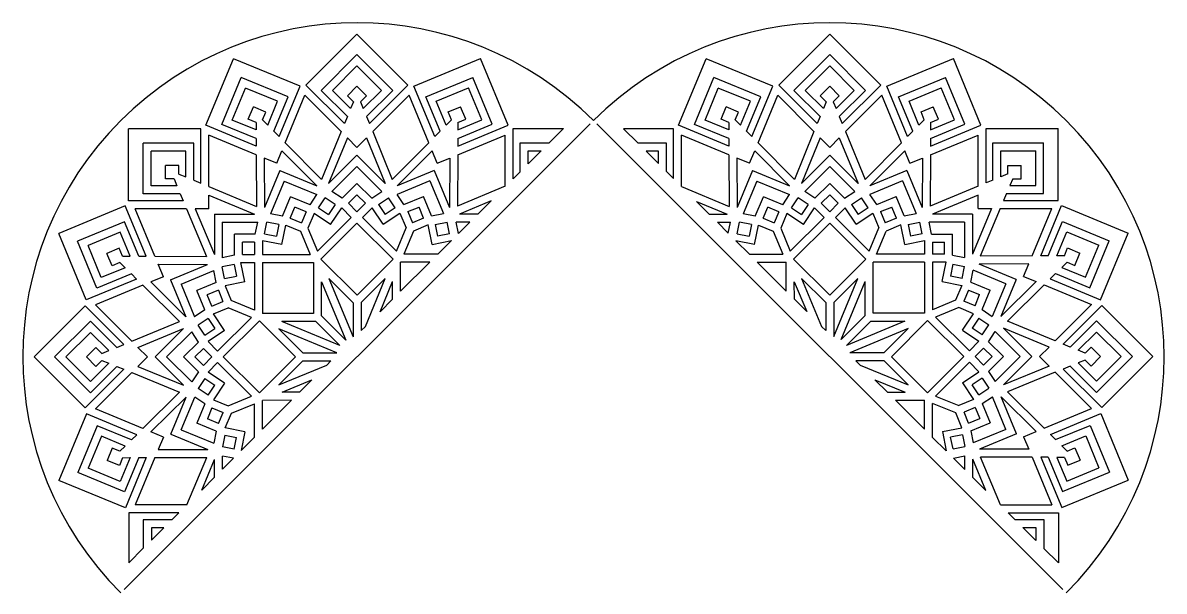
# Model space of a CAD drawing. Extents: x 61 to 308, y -8 to 239.
# Drawn here: x 60.7 to 308.2, y 116.1 to 239.5 of the extents above; entities that cross this region are included whole.
import ezdxf

# ---------------------------------------------------------------- set-up
doc = ezdxf.new("R2010")
doc.units = 0
doc.layers.get('0').update_dxf_attribs({"linetype": 'CONTINUOUS'})

msp = doc.modelspace()

# ---------------------------------------------------------------- linework, layer by layer
for p, q in [((122.06, 225.94), (133.12, 237)), ((144.18, 225.94), (133.12, 237)), ((224.59, 225.94), (235.65, 237)), ((246.71, 225.94), (235.65, 237)), ((100.34, 217.21), (106.32, 231.65)), ((120.77, 225.67), (106.32, 231.65)), ((125.34, 224.78), (133.12, 232.56)), ((140.9, 224.78), (133.12, 232.56)), ((145.48, 225.7), (159.93, 231.68)), ((165.91, 217.23), (159.93, 231.68)), ((202.87, 217.21), (208.85, 231.65)), ((223.3, 225.67), (208.85, 231.65)), ((227.87, 224.78), (235.65, 232.56)), ((243.43, 224.78), (235.65, 232.56)), ((248.01, 225.7), (262.46, 231.68)), ((268.44, 217.23), (262.46, 231.68)), ((127.8, 224.78), (133.12, 230.11)), ((138.45, 224.78), (133.12, 230.11)), ((230.33, 224.78), (235.65, 230.11)), ((240.98, 224.78), (235.65, 230.11)), ((103.81, 217.39), (108.02, 227.56)), ((106.08, 218.33), (108.96, 225.29)), ((118.18, 223.35), (108.02, 227.56)), ((115.91, 222.41), (108.96, 225.29)), ((116.24, 214.75), (120.77, 225.67)), ((130.42, 217.58), (122.06, 225.94)), ((131.07, 223.62), (133.12, 225.67)), ((135.17, 223.62), (133.12, 225.67)), ((135.82, 217.58), (144.18, 225.94)), ((150.01, 214.77), (145.48, 225.7)), ((148.06, 223.37), (158.23, 227.58)), ((150.33, 222.43), (157.29, 225.31)), ((160.17, 218.36), (157.29, 225.31)), ((162.44, 217.42), (158.23, 227.58)), ((206.34, 217.39), (210.55, 227.56)), ((208.61, 218.33), (211.49, 225.29)), ((220.72, 223.35), (210.55, 227.56)), ((218.45, 222.41), (211.49, 225.29)), ((218.77, 214.75), (223.3, 225.67)), ((232.95, 217.58), (224.59, 225.94)), ((233.6, 223.62), (235.65, 225.67)), ((237.7, 223.62), (235.65, 225.67)), ((238.35, 217.58), (246.71, 225.94)), ((252.54, 214.77), (248.01, 225.7)), ((250.59, 223.37), (260.76, 227.58)), ((252.86, 222.43), (259.82, 225.31)), ((262.7, 218.36), (259.82, 225.31)), ((264.97, 217.42), (260.76, 227.58)), ((115.1, 215.9), (118.18, 223.35)), ((117.57, 213.41), (121.84, 223.71)), ((129.71, 215.84), (121.84, 223.71)), ((131.04, 219.08), (125.34, 224.78)), ((131.75, 220.83), (127.8, 224.78)), ((132.37, 222.33), (131.07, 223.62)), ((133.87, 222.33), (135.17, 223.62)), ((134.49, 220.83), (138.45, 224.78)), ((135.2, 219.08), (140.9, 224.78)), ((136.53, 215.84), (144.42, 223.72)), ((148.68, 213.43), (144.42, 223.72)), ((151.15, 215.92), (148.06, 223.37)), ((217.63, 215.9), (220.72, 223.35)), ((220.1, 213.41), (224.37, 223.71)), ((232.24, 215.84), (224.37, 223.71)), ((233.57, 219.08), (227.87, 224.78)), ((234.28, 220.83), (230.33, 224.78)), ((234.9, 222.33), (233.6, 223.62)), ((236.41, 222.33), (237.7, 223.62)), ((237.02, 220.83), (240.98, 224.78)), ((237.73, 219.08), (243.43, 224.78)), ((239.06, 215.84), (246.95, 223.72)), ((251.21, 213.43), (246.95, 223.72)), ((253.68, 215.92), (250.59, 223.37)), ((109.55, 218.51), (110.66, 221.19)), ((113.33, 220.08), (110.66, 221.19)), ((113.77, 217.24), (115.91, 222.41)), ((132.37, 222.33), (131.75, 220.83)), ((133.87, 222.33), (134.49, 220.83)), ((152.48, 217.26), (150.33, 222.43)), ((152.92, 220.11), (155.59, 221.22)), ((156.7, 218.54), (155.59, 221.22)), ((212.08, 218.51), (213.19, 221.19)), ((215.86, 220.08), (213.19, 221.19)), ((216.3, 217.24), (218.45, 222.41)), ((234.9, 222.33), (234.28, 220.83)), ((236.41, 222.33), (237.02, 220.83)), ((255.01, 217.26), (252.86, 222.43)), ((255.45, 220.11), (258.12, 221.22)), ((259.23, 218.54), (258.12, 221.22)), ((111.25, 216.19), (106.08, 218.33)), ((111.24, 217.81), (109.55, 218.51)), ((112.63, 218.39), (113.33, 220.08)), ((112.63, 218.39), (113.77, 217.24)), ((131.04, 219.08), (130.42, 217.58)), ((135.2, 219.08), (135.82, 217.58)), ((153.62, 218.41), (152.48, 217.26)), ((153.62, 218.41), (152.92, 220.11)), ((155, 216.21), (160.17, 218.36)), ((155.01, 217.84), (155, 216.21)), ((155.01, 217.84), (156.7, 218.54)), ((213.78, 216.19), (208.61, 218.33)), ((213.77, 217.81), (212.08, 218.51)), ((215.16, 218.39), (215.86, 220.08)), ((215.16, 218.39), (216.3, 217.24)), ((233.57, 219.08), (232.95, 217.58)), ((237.73, 219.08), (238.35, 217.58)), ((256.15, 218.41), (255.01, 217.26)), ((256.15, 218.41), (255.45, 220.11)), ((257.53, 216.21), (262.7, 218.36)), ((257.54, 217.84), (257.53, 216.21)), ((257.54, 217.84), (259.23, 218.54)), ((82.62, 116.42), (183.69, 217.49)), ((83.6, 200.82), (83.6, 216.46)), ((99.24, 216.46), (83.6, 216.46)), ((99.24, 204.64), (99.24, 216.46)), ((111.26, 212.68), (100.34, 217.21)), ((111.25, 214.31), (103.81, 217.39)), ((111.24, 217.81), (111.25, 216.19)), ((115.1, 215.9), (116.24, 214.75)), ((129.71, 215.84), (125.46, 205.45)), ((136.53, 215.84), (140.78, 205.47)), ((151.15, 215.92), (150.01, 214.77)), ((154.99, 212.71), (165.91, 217.23)), ((155, 214.33), (162.44, 217.42)), ((167.02, 216.51), (177.93, 216.51)), ((167.02, 205.6), (167.02, 216.51)), ((174.79, 213.37), (177.93, 216.51)), ((185.15, 217.49), (286.22, 116.42)), ((190.96, 216.46), (194.1, 213.32)), ((201.77, 216.46), (190.96, 216.46)), ((201.77, 205.65), (201.77, 216.46)), ((213.79, 212.68), (202.87, 217.21)), ((213.78, 214.31), (206.34, 217.39)), ((213.77, 217.81), (213.78, 216.19)), ((217.63, 215.9), (218.77, 214.75)), ((232.24, 215.84), (227.99, 205.45)), ((239.06, 215.84), (243.31, 205.47)), ((253.68, 215.92), (252.54, 214.77)), ((257.52, 212.71), (268.44, 217.23)), ((257.53, 214.33), (264.97, 217.42)), ((269.55, 216.51), (285.19, 216.51)), ((269.55, 204.68), (269.55, 216.51)), ((285.19, 200.87), (285.19, 216.51)), ((86.74, 202.32), (86.74, 213.32)), ((97.75, 213.32), (86.74, 213.32)), ((97.75, 205.26), (97.75, 213.32)), ((111.27, 210.8), (100.98, 215.06)), ((100.98, 203.91), (100.98, 215.06)), ((111.25, 214.31), (111.26, 212.68)), ((117.57, 213.41), (125.46, 205.45)), ((131.04, 214.5), (126.98, 204.58)), ((133.12, 212.42), (131.04, 214.5)), ((133.12, 212.42), (135.2, 214.5)), ((135.2, 214.5), (139.27, 204.58)), ((148.68, 213.43), (140.78, 205.47)), ((154.98, 210.82), (165.28, 215.09)), ((155, 214.33), (154.99, 212.71)), ((165.28, 203.96), (165.28, 215.09)), ((168.52, 213.37), (174.79, 213.37)), ((168.52, 207.1), (168.52, 213.37)), ((200.28, 213.32), (194.1, 213.32)), ((200.28, 207.14), (200.28, 213.32)), ((213.8, 210.8), (203.51, 215.06)), ((203.51, 203.91), (203.51, 215.06)), ((213.78, 214.31), (213.79, 212.68)), ((220.1, 213.41), (227.99, 205.45)), ((233.57, 214.5), (229.51, 204.58)), ((235.65, 212.42), (233.57, 214.5)), ((235.65, 212.42), (237.73, 214.5)), ((237.73, 214.5), (241.8, 204.58)), ((251.21, 213.43), (243.31, 205.47)), ((257.51, 210.82), (267.81, 215.09)), ((257.53, 214.33), (257.52, 212.71)), ((267.81, 203.96), (267.81, 215.09)), ((271.05, 213.37), (282.05, 213.37)), ((271.05, 205.31), (271.05, 213.37)), ((282.05, 202.37), (282.05, 213.37)), ((96.01, 211.59), (88.48, 211.59)), ((88.48, 204.06), (88.48, 211.59)), ((96.01, 205.99), (96.01, 211.59)), ((111.27, 210.8), (111.31, 199.58)), ((115.72, 208.95), (116.85, 211.67)), ((116.85, 211.67), (124.4, 204.05)), ((133.12, 210.72), (126.98, 204.58)), ((133.12, 210.72), (139.27, 204.58)), ((149.4, 211.69), (141.85, 204.08)), ((150.52, 208.98), (149.4, 211.69)), ((154.98, 210.82), (154.94, 199.62)), ((170.26, 208.83), (173.06, 211.63)), ((170.26, 208.83), (170.26, 211.63)), ((170.26, 211.63), (173.06, 211.63)), ((195.83, 211.59), (198.54, 208.88)), ((198.54, 211.59), (195.83, 211.59)), ((198.54, 208.88), (198.54, 211.59)), ((213.8, 210.8), (213.84, 199.58)), ((218.25, 208.95), (219.38, 211.67)), ((219.38, 211.67), (226.93, 204.05)), ((235.65, 210.72), (229.51, 204.58)), ((235.65, 210.72), (241.8, 204.58)), ((251.93, 211.69), (244.38, 204.08)), ((253.06, 208.98), (251.93, 211.69)), ((257.51, 210.82), (257.47, 199.62)), ((272.79, 206.04), (272.79, 211.63)), ((272.79, 211.63), (280.32, 211.63)), ((280.32, 204.1), (280.32, 211.63)), ((94.51, 208.45), (91.61, 208.45)), ((91.61, 205.55), (91.61, 208.45)), ((94.51, 206.62), (94.51, 208.45)), ((115.72, 208.95), (113.01, 210.08)), ((113.01, 210.08), (113.05, 199.35)), ((133.12, 208.26), (127.69, 202.83)), ((133.12, 208.26), (138.55, 202.83)), ((150.52, 208.98), (153.24, 210.1)), ((153.24, 210.1), (153.2, 199.38)), ((218.25, 208.95), (215.54, 210.08)), ((215.54, 210.08), (215.58, 199.35)), ((235.65, 208.26), (230.22, 202.83)), ((235.65, 208.26), (241.08, 202.83)), ((253.06, 208.98), (255.77, 210.1)), ((255.77, 210.1), (255.73, 199.38)), ((274.28, 206.67), (274.28, 208.5)), ((274.28, 208.5), (277.18, 208.5)), ((277.18, 205.6), (277.18, 208.5)), ((93.45, 205.55), (91.61, 205.55)), ((93.45, 205.55), (94.07, 204.06)), ((94.51, 206.62), (96.01, 205.99)), ((116.38, 207.38), (113.05, 199.35)), ((116.38, 207.38), (124.4, 204.05)), ((149.87, 207.4), (141.85, 204.08)), ((149.87, 207.4), (153.2, 199.38)), ((167.02, 205.6), (168.52, 207.1)), ((200.28, 207.14), (201.77, 205.65)), ((218.91, 207.38), (215.58, 199.35)), ((218.91, 207.38), (226.93, 204.05)), ((252.4, 207.4), (244.38, 204.08)), ((252.4, 207.4), (255.73, 199.38)), ((274.28, 206.67), (272.79, 206.04)), ((275.35, 205.6), (274.72, 204.1)), ((275.35, 205.6), (277.18, 205.6)), ((94.07, 204.06), (88.48, 204.06)), ((97.75, 205.26), (99.24, 204.64)), ((100.98, 203.91), (111.31, 199.58)), ((117.32, 205.11), (114.38, 198.01)), ((117.32, 205.11), (124.41, 202.17)), ((129.9, 201.36), (133.12, 204.58)), ((136.34, 201.36), (133.12, 204.58)), ((148.93, 205.13), (141.84, 202.19)), ((148.93, 205.13), (151.87, 198.04)), ((165.28, 203.96), (154.94, 199.62)), ((203.51, 203.91), (213.84, 199.58)), ((219.85, 205.11), (216.91, 198.01)), ((219.85, 205.11), (226.94, 202.17)), ((232.43, 201.36), (235.65, 204.58)), ((238.87, 201.36), (235.65, 204.58)), ((251.46, 205.13), (244.37, 202.19)), ((251.46, 205.13), (254.4, 198.04)), ((267.81, 203.96), (257.47, 199.62)), ((271.05, 205.31), (269.55, 204.68)), ((274.72, 204.1), (280.32, 204.1)), ((95.43, 200.82), (83.6, 200.82)), ((94.8, 202.32), (86.74, 202.32)), ((94.8, 202.32), (95.43, 200.82)), ((100.98, 202.02), (110.87, 197.88)), ((100.98, 199.08), (100.98, 202.02)), ((116.98, 197.49), (118.73, 201.7)), ((122.94, 199.96), (118.73, 201.7)), ((122.94, 199.96), (124.41, 202.17)), ((124.81, 199.27), (126.26, 201.44)), ((128.43, 199.99), (126.26, 201.44)), ((129.9, 201.36), (127.69, 202.83)), ((131.28, 200.28), (133.12, 202.12)), ((134.96, 200.28), (133.12, 202.12)), ((136.34, 201.36), (138.55, 202.83)), ((137.82, 200), (139.98, 201.45)), ((141.43, 199.28), (139.98, 201.45)), ((143.31, 199.98), (141.84, 202.19)), ((143.31, 199.98), (147.52, 201.73)), ((149.26, 197.52), (147.52, 201.73)), ((162.2, 200.78), (155.39, 197.93)), ((159.35, 197.93), (162.2, 200.78)), ((206.75, 200.67), (209.54, 197.88)), ((206.75, 200.67), (213.4, 197.88)), ((219.51, 197.49), (221.26, 201.7)), ((225.47, 199.96), (221.26, 201.7)), ((225.47, 199.96), (226.94, 202.17)), ((227.34, 199.27), (228.79, 201.44)), ((230.96, 199.99), (228.79, 201.44)), ((232.43, 201.36), (230.22, 202.83)), ((233.81, 200.28), (235.65, 202.12)), ((237.5, 200.28), (235.65, 202.12)), ((238.87, 201.36), (241.08, 202.83)), ((240.35, 200), (242.51, 201.45)), ((243.96, 199.28), (242.51, 201.45)), ((245.84, 199.98), (244.37, 202.19)), ((245.84, 199.98), (250.05, 201.73)), ((251.8, 197.52), (250.05, 201.73)), ((267.81, 202.07), (257.92, 197.93)), ((267.81, 199.13), (267.81, 202.07)), ((273.99, 202.37), (273.37, 200.87)), ((273.37, 200.87), (285.19, 200.87)), ((273.99, 202.37), (282.05, 202.37)), ((82.88, 199.71), (68.43, 193.73)), ((87.4, 188.79), (82.88, 199.71)), ((96.16, 199.08), (85.02, 199.08)), ((89.29, 188.78), (85.02, 199.08)), ((96.16, 199.08), (100.49, 188.74)), ((100.98, 199.08), (98.04, 199.08)), ((98.04, 199.08), (102.19, 189.19)), ((118.67, 197.02), (119.67, 199.43)), ((122.08, 198.43), (119.67, 199.43)), ((122.08, 198.43), (121.08, 196.03)), ((123.81, 198.09), (122.49, 194.89)), ((127.4, 195.69), (123.81, 198.09)), ((124.81, 199.27), (126.98, 197.82)), ((128.43, 199.99), (126.98, 197.82)), ((127.4, 195.69), (129.81, 199.29)), ((129.81, 199.29), (131.89, 197.21)), ((131.28, 200.28), (133.12, 198.43)), ((134.96, 200.28), (133.12, 198.43)), ((136.44, 199.29), (134.35, 197.21)), ((138.83, 195.71), (136.44, 199.29)), ((137.82, 200), (139.26, 197.84)), ((138.83, 195.71), (142.44, 198.11)), ((141.43, 199.28), (139.26, 197.84)), ((142.44, 198.11), (143.76, 194.92)), ((144.17, 198.46), (146.58, 199.46)), ((144.17, 198.46), (145.17, 196.05)), ((147.58, 197.05), (146.58, 199.46)), ((149.26, 197.52), (151.87, 198.04)), ((221.2, 197.02), (222.2, 199.43)), ((224.61, 198.43), (222.2, 199.43)), ((224.61, 198.43), (223.61, 196.03)), ((226.34, 198.09), (225.02, 194.89)), ((229.93, 195.69), (226.34, 198.09)), ((227.34, 199.27), (229.51, 197.82)), ((230.96, 199.99), (229.51, 197.82)), ((229.93, 195.69), (232.34, 199.29)), ((232.34, 199.29), (234.42, 197.21)), ((233.81, 200.28), (235.65, 198.43)), ((237.5, 200.28), (235.65, 198.43)), ((238.97, 199.29), (236.88, 197.21)), ((241.36, 195.71), (238.97, 199.29)), ((240.35, 200), (241.79, 197.84)), ((241.36, 195.71), (244.97, 198.11)), ((243.96, 199.28), (241.79, 197.84)), ((244.97, 198.11), (246.29, 194.92)), ((246.7, 198.46), (249.11, 199.46)), ((246.7, 198.46), (247.7, 196.05)), ((250.11, 197.05), (249.11, 199.46)), ((251.8, 197.52), (254.4, 198.04)), ((270.75, 199.13), (266.61, 189.24)), ((267.81, 199.13), (270.75, 199.13)), ((272.64, 199.13), (268.31, 188.8)), ((272.64, 199.13), (283.79, 199.13)), ((279.53, 188.84), (283.79, 199.13)), ((281.41, 188.85), (285.94, 199.78)), ((285.94, 199.78), (300.38, 193.79)), ((82.7, 196.24), (72.53, 192.03)), ((85.78, 188.8), (82.7, 196.24)), ((102.19, 197.88), (110.87, 197.88)), ((102.19, 197.88), (102.19, 189.19)), ((103.92, 196.14), (111.6, 196.14)), ((103.92, 196.14), (103.92, 188.46)), ((111.08, 193.54), (111.6, 196.14)), ((113.08, 193.62), (113.59, 196.18)), ((116.15, 195.67), (113.59, 196.18)), ((116.98, 197.49), (114.38, 198.01)), ((116.15, 195.67), (115.64, 193.11)), ((116.84, 191.3), (117.69, 195.55)), ((117.69, 195.55), (120.88, 194.23)), ((118.67, 197.02), (121.08, 196.03)), ((131.89, 197.21), (124.57, 189.88)), ((133.12, 195.98), (125.29, 188.15)), ((133.12, 195.98), (140.97, 188.14)), ((134.35, 197.21), (141.68, 189.88)), ((147.58, 197.05), (145.17, 196.05)), ((148.56, 195.58), (145.36, 194.25)), ((149.4, 191.35), (148.56, 195.58)), ((150.11, 195.7), (152.66, 196.21)), ((150.11, 195.7), (150.62, 193.15)), ((153.17, 193.66), (152.66, 196.21)), ((157.61, 196.19), (154.66, 196.19)), ((155.15, 193.73), (154.66, 196.19)), ((155.15, 193.73), (157.61, 196.19)), ((159.35, 197.93), (155.39, 197.93)), ((209.54, 197.88), (213.4, 197.88)), ((211.28, 196.14), (213.66, 193.76)), ((211.28, 196.14), (214.13, 196.14)), ((213.66, 193.76), (214.13, 196.14)), ((215.61, 193.62), (216.12, 196.18)), ((218.68, 195.67), (216.12, 196.18)), ((219.51, 197.49), (216.91, 198.01)), ((218.68, 195.67), (218.17, 193.11)), ((219.37, 191.3), (220.22, 195.55)), ((220.22, 195.55), (223.41, 194.23)), ((221.2, 197.02), (223.61, 196.03)), ((234.42, 197.21), (227.1, 189.88)), ((235.65, 195.98), (227.82, 188.14)), ((235.65, 195.98), (243.49, 188.14)), ((236.88, 197.21), (244.21, 189.88)), ((250.11, 197.05), (247.7, 196.05)), ((251.09, 195.58), (247.9, 194.25)), ((251.94, 191.35), (251.09, 195.58)), ((252.64, 195.7), (255.19, 196.21)), ((252.64, 195.7), (253.15, 193.15)), ((255.7, 193.66), (255.19, 196.21)), ((264.87, 196.19), (257.19, 196.19)), ((257.71, 193.58), (257.19, 196.19)), ((266.61, 197.93), (257.92, 197.93)), ((264.87, 196.19), (264.87, 188.51)), ((266.61, 197.93), (266.61, 189.24)), ((283.03, 188.86), (286.12, 196.31)), ((286.12, 196.31), (296.29, 192.09)), ((74.42, 179.28), (68.43, 193.73)), ((81.76, 193.97), (74.8, 191.09)), ((83.9, 188.8), (81.76, 193.97)), ((106.53, 188.98), (106.53, 193.54)), ((111.08, 193.54), (106.53, 193.54)), ((113.08, 193.62), (115.64, 193.11)), ((120.88, 194.23), (122.97, 189.19)), ((122.49, 194.89), (124.57, 189.88)), ((141.68, 189.88), (143.76, 194.92)), ((145.36, 194.25), (143.29, 189.21)), ((153.17, 193.66), (150.62, 193.15)), ((215.61, 193.62), (218.17, 193.11)), ((223.41, 194.23), (225.49, 189.22)), ((225.02, 194.89), (227.1, 189.88)), ((244.21, 189.88), (246.29, 194.92)), ((245.82, 189.24), (247.9, 194.25)), ((255.7, 193.66), (253.15, 193.15)), ((257.71, 193.58), (262.26, 193.58)), ((262.26, 189.03), (262.26, 193.58)), ((284.92, 188.87), (287.06, 194.04)), ((287.06, 194.04), (294.02, 191.15)), ((294.4, 179.34), (300.38, 193.79)), ((76.74, 181.86), (72.53, 192.03)), ((77.68, 184.14), (74.8, 191.09)), ((108.27, 189.19), (108.27, 191.8)), ((110.87, 191.8), (108.27, 191.8)), ((110.87, 191.8), (110.87, 189.19)), ((112.61, 192.14), (112.61, 189.19)), ((116.84, 191.3), (112.61, 192.14)), ((149.4, 191.35), (153.6, 192.18)), ((150.65, 189.23), (153.6, 192.18)), ((215.31, 192.11), (218.22, 189.2)), ((219.37, 191.3), (215.31, 192.11)), ((251.94, 191.35), (256.18, 192.19)), ((256.18, 192.19), (256.18, 189.24)), ((257.92, 191.85), (260.53, 191.85)), ((257.92, 191.85), (257.92, 189.24)), ((260.53, 189.24), (260.53, 191.85)), ((291.13, 184.2), (294.02, 191.15)), ((292.08, 181.93), (296.29, 192.09)), ((81.57, 190.5), (78.9, 189.39)), ((80.01, 186.72), (78.9, 189.39)), ((82.27, 188.81), (81.57, 190.5)), ((82.27, 188.81), (83.9, 188.8)), ((85.78, 188.8), (87.4, 188.79)), ((89.29, 188.78), (100.49, 188.74)), ((106.53, 188.98), (103.92, 188.46)), ((108.27, 189.19), (110.87, 189.19)), ((112.61, 189.19), (122.97, 189.19)), ((125.29, 188.15), (133.15, 180.29)), ((133.15, 180.29), (140.97, 188.14)), ((150.65, 189.23), (143.29, 189.21)), ((218.22, 189.2), (225.49, 189.22)), ((235.65, 180.31), (227.82, 188.14)), ((235.65, 180.31), (243.49, 188.14)), ((256.18, 189.24), (245.82, 189.24)), ((260.53, 189.24), (257.92, 189.24)), ((262.26, 189.03), (264.87, 188.51)), ((279.53, 188.84), (268.31, 188.8)), ((283.03, 188.86), (281.41, 188.85)), ((286.54, 188.87), (284.92, 188.87)), ((286.54, 188.87), (287.24, 190.57)), ((287.24, 190.57), (289.92, 189.46)), ((288.81, 186.78), (289.92, 189.46)), ((82.85, 186.28), (77.68, 184.14)), ((81.7, 187.42), (80.01, 186.72)), ((81.7, 187.42), (82.85, 186.28)), ((90.01, 187.04), (100.74, 187)), ((91.14, 184.33), (90.01, 187.04)), ((92.71, 183.67), (100.74, 187)), ((94.98, 182.73), (102.07, 185.67)), ((102.59, 183.07), (102.07, 185.67)), ((106.46, 186.97), (103.9, 186.46)), ((104.41, 183.91), (103.9, 186.46)), ((106.46, 186.97), (106.96, 184.42)), ((107.92, 187.45), (110.87, 187.45)), ((108.77, 183.21), (107.92, 187.45)), ((110.87, 187.45), (110.87, 177.09)), ((112.61, 187.45), (123.7, 187.45)), ((112.61, 187.45), (112.63, 176.36)), ((123.7, 187.45), (123.71, 176.36)), ((148.91, 187.49), (142.57, 187.48)), ((142.59, 181.17), (142.57, 187.48)), ((142.59, 181.17), (148.91, 187.49)), ((219.95, 187.47), (226.22, 187.48)), ((219.95, 187.47), (226.24, 181.18)), ((226.24, 181.18), (226.22, 187.48)), ((256.18, 187.5), (245.09, 187.48)), ((245.09, 176.4), (245.09, 187.48)), ((256.18, 187.5), (256.18, 176.42)), ((260.87, 187.5), (257.92, 187.5)), ((257.92, 187.5), (257.92, 177.14)), ((260.03, 183.27), (260.87, 187.5)), ((262.35, 187.03), (261.84, 184.47)), ((262.35, 187.03), (264.91, 186.52)), ((264.4, 183.96), (264.91, 186.52)), ((266.22, 183.13), (266.74, 185.73)), ((273.84, 182.8), (266.74, 185.73)), ((278.81, 187.1), (268.08, 187.06)), ((276.11, 183.74), (268.08, 187.06)), ((277.68, 184.39), (278.81, 187.1)), ((287.12, 187.48), (285.97, 186.34)), ((285.97, 186.34), (291.13, 184.2)), ((287.12, 187.48), (288.81, 186.78)), ((85.34, 183.81), (74.42, 179.28)), ((84.19, 184.95), (76.74, 181.86)), ((84.19, 184.95), (85.34, 183.81)), ((91.14, 184.33), (88.42, 183.2)), ((88.42, 183.2), (96.03, 175.65)), ((92.71, 183.67), (96.03, 175.65)), ((104.41, 183.91), (106.96, 184.42)), ((108.77, 183.21), (104.54, 182.36)), ((125.45, 183.24), (130.7, 170.59)), ((125.45, 175.85), (125.45, 183.24)), ((127.05, 183.91), (132.31, 171.26)), ((132.29, 178.69), (127.05, 183.91)), ((134.02, 178.7), (139.24, 183.94)), ((134.96, 173.54), (139.24, 183.94)), ((138.15, 176.73), (140.85, 183.28)), ((140.86, 179.43), (140.85, 183.28)), ((227.97, 183.25), (230.66, 176.75)), ((227.98, 179.44), (227.97, 183.25)), ((229.56, 183.94), (233.88, 173.54)), ((234.78, 178.72), (229.56, 183.94)), ((236.52, 178.72), (241.75, 183.95)), ((236.53, 171.34), (241.75, 183.95)), ((238.13, 170.68), (243.35, 183.29)), ((243.36, 175.89), (243.35, 183.29)), ((260.03, 183.27), (264.28, 182.43)), ((264.4, 183.96), (261.84, 184.47)), ((276.11, 183.74), (272.78, 175.71)), ((280.4, 183.26), (272.78, 175.71)), ((277.68, 184.39), (280.4, 183.26)), ((284.63, 185.01), (283.48, 183.87)), ((283.48, 183.87), (294.4, 179.34)), ((284.63, 185.01), (292.08, 181.93)), ((86.68, 182.48), (76.39, 178.22)), ((86.68, 182.48), (94.64, 174.58)), ((94.98, 182.73), (97.92, 175.64)), ((102.59, 183.07), (98.38, 181.32)), ((100.13, 177.11), (98.38, 181.32)), ((103.06, 181.38), (100.66, 180.38)), ((103.06, 181.38), (104.06, 178.97)), ((104.54, 182.36), (105.86, 179.17)), ((264.28, 182.43), (262.96, 179.23)), ((265.75, 181.44), (264.76, 179.03)), ((265.75, 181.44), (268.16, 180.44)), ((266.22, 183.13), (270.43, 181.38)), ((268.69, 177.18), (270.43, 181.38)), ((273.84, 182.8), (270.9, 175.7)), ((282.14, 182.54), (274.18, 174.65)), ((282.14, 182.54), (292.44, 178.27)), ((101.65, 177.97), (100.66, 180.38)), ((101.65, 177.97), (104.06, 178.97)), ((110.87, 177.09), (105.86, 179.17)), ((132.29, 178.69), (132.31, 171.26)), ((134.02, 178.7), (134.04, 172.62)), ((138.15, 176.73), (140.86, 179.43)), ((227.98, 179.44), (230.66, 176.75)), ((234.78, 178.72), (234.79, 172.63)), ((236.52, 178.72), (236.53, 171.34)), ((262.96, 179.23), (257.92, 177.14)), ((267.16, 178.04), (264.76, 179.03)), ((267.16, 178.04), (268.16, 180.44)), ((284.57, 170.4), (292.44, 178.27)), ((74.17, 177.98), (63.11, 166.92)), ((82.53, 169.62), (74.17, 177.98)), ((84.28, 170.33), (76.39, 178.22)), ((100.13, 177.11), (97.92, 175.64)), ((102, 176.24), (105.2, 177.56)), ((104.4, 172.64), (102, 176.24)), ((110.23, 175.48), (105.2, 177.56)), ((123.71, 176.36), (112.63, 176.36)), ((125.45, 175.85), (130.7, 170.59)), ((243.36, 175.89), (238.13, 170.68)), ((256.18, 176.42), (245.09, 176.4)), ((263.62, 177.62), (258.61, 175.54)), ((266.82, 176.3), (263.62, 177.62)), ((264.42, 172.71), (266.82, 176.3)), ((268.69, 177.18), (270.9, 175.7)), ((286.31, 169.69), (294.67, 178.05)), ((294.67, 178.05), (305.73, 166.99)), ((75.33, 174.7), (67.55, 166.92)), ((81.03, 169), (75.33, 174.7)), ((84.28, 170.33), (94.64, 174.58)), ((100.83, 175.23), (98.66, 173.78)), ((100.11, 171.62), (98.66, 173.78)), ((100.83, 175.23), (102.28, 173.06)), ((102.91, 168.15), (110.23, 175.48)), ((104.13, 166.92), (111.97, 174.76)), ((119.8, 166.92), (111.97, 174.76)), ((129.43, 169.4), (116.83, 174.63)), ((124.22, 174.63), (116.83, 174.63)), ((124.22, 174.63), (129.43, 169.4)), ((134.04, 172.62), (134.96, 173.54)), ((233.88, 173.54), (234.79, 172.63)), ((251.97, 174.66), (239.32, 169.41)), ((244.58, 174.66), (239.32, 169.41)), ((244.58, 174.66), (251.97, 174.66)), ((256.88, 174.82), (249.02, 166.96)), ((264.71, 166.99), (256.88, 174.82)), ((265.94, 168.22), (258.61, 175.54)), ((268, 175.3), (266.55, 173.13)), ((268, 175.3), (270.17, 173.85)), ((268.72, 171.68), (270.17, 173.85)), ((284.57, 170.4), (274.18, 174.65)), ((287.81, 169.07), (293.51, 174.77)), ((293.51, 174.77), (301.29, 166.99)), ((75.33, 172.25), (70.01, 166.92)), ((79.29, 168.29), (75.33, 172.25)), ((85.61, 169), (95.53, 173.07)), ((89.39, 166.92), (95.53, 173.07)), ((91.85, 166.92), (97.28, 172.35)), ((98.75, 170.14), (97.28, 172.35)), ((100.11, 171.62), (102.28, 173.06)), ((104.4, 172.64), (100.82, 170.24)), ((128.77, 167.8), (116.16, 173.02)), ((121.39, 167.79), (116.16, 173.02)), ((252.64, 173.06), (239.99, 167.8)), ((247.42, 167.83), (252.64, 173.06)), ((264.42, 172.71), (268.02, 170.31)), ((268.72, 171.68), (266.55, 173.13)), ((270.09, 170.21), (271.56, 172.42)), ((276.99, 166.99), (271.56, 172.42)), ((283.23, 169.07), (273.31, 173.13)), ((279.45, 166.99), (273.31, 173.13)), ((289.56, 168.36), (293.51, 172.31)), ((293.51, 172.31), (298.84, 166.99)), ((76.49, 168.97), (74.44, 166.92)), ((77.78, 167.68), (76.49, 168.97)), ((81.03, 169), (82.53, 169.62)), ((87.69, 166.92), (85.61, 169)), ((98.75, 170.14), (95.53, 166.92)), ((99.83, 168.77), (97.99, 166.92)), ((99.83, 168.77), (101.68, 166.92)), ((100.82, 170.24), (102.91, 168.15)), ((268.02, 170.31), (265.94, 168.22)), ((269.01, 168.83), (267.16, 166.99)), ((269.01, 168.83), (270.85, 166.99)), ((270.09, 170.21), (273.31, 166.99)), ((281.15, 166.99), (283.23, 169.07)), ((287.81, 169.07), (286.31, 169.69)), ((291.06, 167.74), (289.56, 168.36)), ((291.06, 167.74), (292.35, 169.04)), ((292.35, 169.04), (294.4, 166.99)), ((74.17, 155.86), (63.11, 166.92)), ((75.33, 159.14), (67.55, 166.92)), ((75.33, 161.6), (70.01, 166.92)), ((76.49, 164.87), (74.44, 166.92)), ((77.78, 166.17), (76.49, 164.87)), ((77.78, 167.68), (79.29, 168.29)), ((77.78, 166.17), (79.29, 165.55)), ((87.69, 166.92), (85.61, 164.84)), ((89.39, 166.92), (95.53, 160.78)), ((91.85, 166.92), (97.28, 161.49)), ((98.75, 163.7), (95.53, 166.92)), ((99.83, 165.08), (97.99, 166.92)), ((99.83, 165.08), (101.68, 166.92)), ((104.13, 166.92), (111.97, 159.09)), ((119.8, 166.92), (111.97, 159.09)), ((121.39, 166.06), (116.17, 160.83)), ((121.39, 167.79), (128.77, 167.8)), ((121.39, 166.06), (127.48, 166.06)), ((126.57, 165.15), (127.48, 166.06)), ((247.42, 167.83), (239.99, 167.8)), ((247.43, 166.09), (241.35, 166.07)), ((241.35, 166.07), (242.26, 165.15)), ((247.43, 166.09), (252.67, 160.87)), ((249.02, 166.96), (256.87, 159.15)), ((264.71, 166.99), (256.87, 159.15)), ((269.01, 165.15), (267.16, 166.99)), ((269.01, 165.15), (270.85, 166.99)), ((270.09, 163.77), (273.31, 166.99)), ((276.99, 166.99), (271.56, 161.56)), ((279.45, 166.99), (273.31, 160.85)), ((281.15, 166.99), (283.23, 164.91)), ((291.06, 166.24), (289.56, 165.62)), ((291.06, 166.24), (292.35, 164.94)), ((292.35, 164.94), (294.4, 166.99)), ((293.51, 159.21), (301.29, 166.99)), ((293.51, 161.67), (298.84, 166.99)), ((294.67, 155.93), (305.73, 166.99)), ((82.53, 164.23), (74.17, 155.86)), ((79.29, 165.55), (75.33, 161.6)), ((81.03, 164.84), (75.33, 159.14)), ((84.28, 163.51), (76.4, 155.64)), ((81.03, 164.84), (82.53, 164.23)), ((84.28, 163.51), (94.66, 159.26)), ((85.61, 164.84), (95.53, 160.78)), ((98.75, 163.7), (97.28, 161.49)), ((100.82, 163.61), (102.91, 165.69)), ((104.42, 161.2), (100.82, 163.61)), ((102.91, 165.69), (110.23, 158.37)), ((116.17, 160.83), (126.57, 165.15)), ((242.26, 165.15), (252.67, 160.87)), ((265.94, 165.76), (258.61, 158.43)), ((264.44, 161.28), (268.02, 163.67)), ((268.02, 163.67), (265.94, 165.76)), ((270.09, 163.77), (271.56, 161.56)), ((283.23, 164.91), (273.31, 160.85)), ((284.57, 163.58), (274.2, 159.33)), ((284.57, 163.58), (292.45, 155.69)), ((287.81, 164.91), (286.31, 164.29)), ((286.31, 164.29), (294.67, 155.93)), ((287.81, 164.91), (293.51, 159.21)), ((289.56, 165.62), (293.51, 161.67)), ((100.12, 162.23), (98.67, 160.06)), ((100.12, 162.23), (102.29, 160.78)), ((104.42, 161.2), (102.02, 157.61)), ((116.87, 159.24), (123.36, 161.94)), ((120.67, 159.25), (123.36, 161.94)), ((245.46, 161.96), (248.16, 159.26)), ((245.46, 161.96), (252.01, 159.27)), ((264.44, 161.28), (266.84, 157.68)), ((268.73, 162.3), (266.57, 160.85)), ((268.73, 162.3), (270.18, 160.13)), ((86.7, 151.37), (94.66, 159.26)), ((100.84, 158.62), (98.67, 160.06)), ((100.84, 158.62), (102.29, 160.78)), ((120.67, 159.25), (116.87, 159.24)), ((248.16, 159.26), (252.01, 159.27)), ((258.61, 158.43), (263.65, 156.35)), ((268.01, 158.68), (266.57, 160.85)), ((268.01, 158.68), (270.18, 160.13)), ((282.16, 151.43), (274.2, 159.33)), ((88.44, 150.65), (96.06, 158.2)), ((92.73, 150.18), (96.06, 158.2)), ((95, 151.12), (97.94, 158.21)), ((100.15, 156.74), (97.94, 158.21)), ((100.15, 156.74), (98.41, 152.53)), ((102.02, 157.61), (105.22, 156.29)), ((105.22, 156.29), (110.23, 158.37)), ((105.89, 154.68), (110.9, 156.76)), ((110.91, 149.49), (110.9, 156.76)), ((118.93, 157.51), (112.63, 157.49)), ((112.64, 151.22), (112.63, 157.49)), ((112.64, 151.22), (118.93, 157.51)), ((249.9, 157.52), (256.2, 157.54)), ((249.9, 157.52), (256.22, 151.2)), ((256.22, 151.2), (256.2, 157.54)), ((257.96, 149.46), (257.94, 156.82)), ((262.98, 154.75), (257.94, 156.82)), ((266.84, 157.68), (263.65, 156.35)), ((268.71, 156.8), (270.92, 158.27)), ((268.71, 156.8), (270.46, 152.59)), ((273.86, 151.18), (270.92, 158.27)), ((280.42, 150.71), (272.81, 158.27)), ((276.13, 150.24), (272.81, 158.27)), ((74.44, 154.57), (68.46, 140.12)), ((85.37, 150.04), (74.44, 154.57)), ((86.7, 151.37), (76.4, 155.64)), ((101.68, 155.88), (100.68, 153.47)), ((101.68, 155.88), (104.09, 154.88)), ((103.09, 152.47), (104.09, 154.88)), ((104.56, 151.49), (105.89, 154.68)), ((264.31, 151.55), (262.98, 154.75)), ((267.19, 155.94), (264.78, 154.94)), ((265.78, 152.53), (264.78, 154.94)), ((265.78, 152.53), (268.19, 153.53)), ((267.19, 155.94), (268.19, 153.53)), ((282.16, 151.43), (292.45, 155.69)), ((283.5, 150.11), (294.43, 154.63)), ((294.43, 154.63), (300.41, 140.18)), ((76.77, 151.99), (72.55, 141.82)), ((84.21, 148.9), (76.77, 151.99)), ((95, 151.12), (102.1, 148.18)), ((102.62, 150.79), (98.41, 152.53)), ((103.09, 152.47), (100.68, 153.47)), ((108.81, 150.64), (104.56, 151.49)), ((260.08, 150.71), (264.31, 151.55)), ((266.25, 150.85), (270.46, 152.59)), ((273.86, 151.18), (266.77, 148.24)), ((284.65, 148.96), (292.1, 152.05)), ((292.1, 152.05), (296.31, 141.88)), ((77.71, 149.72), (74.83, 142.76)), ((82.88, 147.57), (77.71, 149.72)), ((84.21, 148.9), (85.37, 150.04)), ((91.16, 149.53), (88.44, 150.65)), ((91.16, 149.53), (90.04, 146.81)), ((92.73, 150.18), (100.76, 146.85)), ((102.62, 150.79), (102.1, 148.18)), ((104.44, 149.95), (103.94, 147.39)), ((104.44, 149.95), (107, 149.44)), ((106.49, 146.88), (107, 149.44)), ((108.81, 150.64), (108, 146.58)), ((108, 146.58), (110.91, 149.49)), ((257.96, 149.46), (260.91, 146.51)), ((260.08, 150.71), (260.91, 146.51)), ((264.43, 150), (261.88, 149.5)), ((262.39, 146.94), (261.88, 149.5)), ((264.43, 150), (264.94, 147.45)), ((266.25, 150.85), (266.77, 148.24)), ((276.13, 150.24), (268.11, 146.91)), ((277.71, 149.59), (280.42, 150.71)), ((277.71, 149.59), (278.83, 146.87)), ((284.65, 148.96), (283.5, 150.11)), ((285.99, 147.64), (291.16, 149.78)), ((291.16, 149.78), (294.04, 142.82)), ((80.03, 147.13), (78.92, 144.46)), ((81.72, 146.43), (80.03, 147.13)), ((81.72, 146.43), (82.88, 147.57)), ((90.04, 146.81), (100.76, 146.85)), ((106.49, 146.88), (103.94, 147.39)), ((262.39, 146.94), (264.94, 147.45)), ((278.83, 146.87), (268.11, 146.91)), ((287.14, 146.49), (285.99, 147.64)), ((287.14, 146.49), (288.84, 147.19)), ((288.84, 147.19), (289.94, 144.52)), ((81.6, 143.35), (78.92, 144.46)), ((82.3, 145.04), (81.6, 143.35)), ((83.92, 145.05), (81.78, 139.88)), ((82.3, 145.04), (83.92, 145.05)), ((85.81, 145.05), (82.72, 137.61)), ((87.43, 145.06), (82.91, 134.14)), ((89.31, 145.07), (85.05, 134.78)), ((85.81, 145.05), (87.43, 145.06)), ((89.31, 145.07), (100.53, 145.11)), ((96.2, 134.78), (100.53, 145.11)), ((99.45, 138.02), (102.23, 144.67)), ((102.23, 140.81), (102.23, 144.67)), ((103.97, 142.55), (103.97, 145.4)), ((106.35, 144.93), (103.97, 145.4)), ((103.97, 142.55), (106.35, 144.93)), ((262.46, 144.96), (264.92, 145.45)), ((262.46, 144.96), (264.92, 142.5)), ((264.92, 142.5), (264.92, 145.45)), ((269.51, 137.91), (266.66, 144.72)), ((266.66, 140.76), (266.66, 144.72)), ((279.55, 145.13), (268.35, 145.18)), ((272.69, 134.83), (268.35, 145.18)), ((279.55, 145.13), (283.82, 134.83)), ((281.44, 145.12), (285.96, 134.2)), ((283.06, 145.12), (281.44, 145.12)), ((283.06, 145.12), (286.15, 137.67)), ((284.94, 145.11), (287.09, 139.94)), ((286.57, 145.1), (284.94, 145.11)), ((286.57, 145.1), (287.27, 143.41)), ((287.27, 143.41), (289.94, 144.52)), ((82.72, 137.61), (72.55, 141.82)), ((81.78, 139.88), (74.83, 142.76)), ((286.15, 137.67), (296.31, 141.88)), ((287.09, 139.94), (294.04, 142.82)), ((82.91, 134.14), (68.46, 140.12)), ((99.45, 138.02), (102.23, 140.81)), ((266.66, 140.76), (269.51, 137.91)), ((285.96, 134.2), (300.41, 140.18)), ((96.2, 134.78), (85.05, 134.78)), ((272.69, 134.83), (283.82, 134.83)), ((83.65, 133.04), (83.65, 122.23)), ((94.47, 133.04), (83.65, 133.04)), ((86.79, 131.55), (86.79, 125.37)), ((92.97, 131.55), (86.79, 131.55)), ((92.97, 131.55), (94.47, 133.04)), ((274.33, 133.09), (275.83, 131.59)), ((274.33, 133.09), (285.24, 133.09)), ((275.83, 131.59), (282.1, 131.59)), ((282.1, 131.59), (282.1, 125.32)), ((285.24, 133.09), (285.24, 122.18)), ((88.53, 127.1), (91.23, 129.81)), ((91.23, 129.81), (88.53, 129.81)), ((88.53, 129.81), (88.53, 127.1)), ((277.56, 129.86), (280.36, 127.06)), ((277.56, 129.86), (280.36, 129.86)), ((280.36, 129.86), (280.36, 127.06)), ((83.65, 122.23), (86.79, 125.37)), ((282.1, 125.32), (285.24, 122.18))]:
    msp.add_line(p, q)
for centre, start, end in [((133.16, 166.96), 45, 225), ((235.69, 166.96), 315, 135)]:
    msp.add_arc(centre, 72.5, start, end)

doc.saveas('drawing.dxf')
